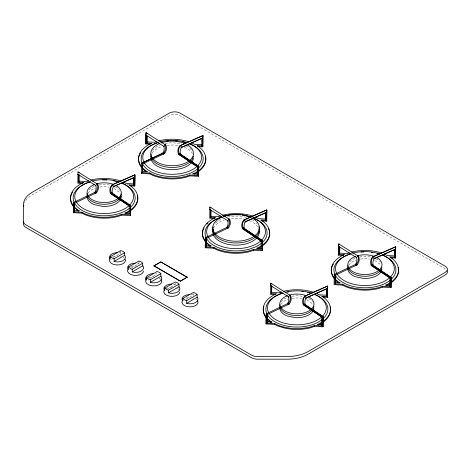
<?xml version="1.0" encoding="UTF-8"?>
<svg xmlns="http://www.w3.org/2000/svg" width="471" height="471" viewBox="0 0 471 471"><rect width="100%" height="100%" fill="white"/><g stroke="black" fill="none" stroke-linecap="round" stroke-linejoin="round"><path stroke-width="0.35" stroke-dasharray="2.35 1.77" d="M113.399 257.443L120.823 253.157L120.823 250.543M131.539 267.917L138.963 263.625L138.963 261.016M149.678 278.39L157.102 274.098L156.731 273.951A8.019 4.628 0 0 0 155.459 273.722M167.199 289.218L175.241 284.572L175.241 283.265M185.957 299.332L193.381 295.046L193.381 293.739M127.117 184.449L128.542 184.52M319.797 295.717L321.134 295.782M120.823 253.157L120.452 253.009A8.019 4.628 0 0 0 119.181 252.78M120.452 256.053L120.823 256.2M138.963 263.625L138.592 263.483A8.019 4.628 0 0 0 137.32 263.254M175.241 284.572L174.871 284.425A8.019 4.628 0 0 0 173.599 284.196M193.381 295.046L193.01 294.899A8.019 4.628 0 0 0 191.067 294.599M193.01 297.943L193.381 298.09M374.722 260.492L380.409 264.408M306.698 299.762L312.385 303.677A17.103 9.873 0 0 1 313.186 304.861M113.97 188.494L119.663 192.409M159.793 278.355L159.475 278.09L160.852 279.344M195.771 299.026L196.678 299.868M177.632 288.552L179.392 290.183M123.214 257.131L124.12 257.978M24.463 202.765A29.844 17.233 0 0 1 25.063 201.588M25.805 200.44A29.844 17.233 0 0 1 31.498 195.312L169.372 115.713A7.554 4.363 0 0 1 180.052 115.713L445.236 268.817A7.554 4.363 0 0 1 446.008 269.335M165.721 288.776A8.019 4.628 0 0 1 171.591 287.133M186.492 298.066A8.019 4.628 0 0 1 189.731 297.601M148.153 277.949A8.019 4.628 0 0 1 153.452 276.66M130.65 267.157A8.019 4.628 0 0 1 135.312 266.186M112.516 256.683A8.019 4.628 0 0 1 117.173 255.712M89.013 189.825A17.103 9.873 0 0 1 94.836 186.133M98.981 184.997A17.103 9.873 0 0 1 110.014 185.127M115.354 186.94A17.103 9.873 0 0 1 119.663 190.231M88.089 193.204A17.103 9.873 0 0 1 95.525 188.059M99.705 187.046A17.103 9.873 0 0 1 109.29 187.164M281.246 301.687A17.103 9.873 0 0 1 288.953 296.93M291.708 296.265A17.103 9.873 0 0 1 303.448 296.559M308.74 298.561A17.103 9.873 0 0 1 312.385 301.505M280.816 304.472A17.103 9.873 0 0 1 288.953 299.103M291.708 298.437A17.103 9.873 0 0 1 302.017 298.431M152.168 153.099A21.319 12.305 0 0 1 161.806 146.587M167.17 145.374A21.319 12.305 0 0 1 178.868 145.651M184.449 147.276A21.319 12.305 0 0 1 192.351 153.363M152.504 150.432A21.319 12.305 0 0 1 159.775 145.156M165.156 143.543A21.319 12.305 0 0 1 180.994 143.961M186.322 145.957A21.319 12.305 0 0 1 191.52 149.99M215.53 223.16A23.309 13.459 0 0 1 222.253 218.679M227.64 216.972A23.309 13.459 0 0 1 247.528 217.802M252.073 219.739A23.309 13.459 0 0 1 255.311 221.929M256.371 222.913A23.309 13.459 0 0 1 257.301 223.966M213.622 228.076A23.309 13.459 0 0 1 224.184 220.116M231.285 218.526A23.309 13.459 0 0 1 244.043 219.05M246.863 219.769A23.309 13.459 0 0 1 248.818 220.428M249.489 220.693A23.309 13.459 0 0 1 257.702 226.692M349.759 261.823A17.103 9.873 0 0 1 354.898 258.396M359.732 256.995A17.103 9.873 0 0 1 371.472 257.284M376.099 258.938A17.103 9.873 0 0 1 380.409 262.229M348.84 265.202A17.103 9.873 0 0 1 356.276 260.057M360.456 259.044A17.103 9.873 0 0 1 370.035 259.156"/><path stroke-width="0.71" d="M130.432 185.857L134.783 186.074L134.971 174.77L112.398 184.685L111.739 185.674A21.813 12.593 0 0 0 110.844 191.591L111.191 192.633L130.502 205.415L130.32 215.547L121.736 215.112L118.303 216.372A33.629 19.417 0 0 1 84.809 214.635L81.919 213.098L73.352 212.662L73.653 206.922A33.629 19.417 0 0 1 72.587 192.074M97.821 184.349L97.132 183.914L95.695 185.533L95.949 186.292A20.265 11.698 0 0 1 95.118 191.785L94.642 192.504L95.26 193.393L96.549 192.745L97.285 191.638A22.555 13.023 0 0 0 98.209 185.521L97.821 184.349L78.003 171.886L77.821 183.19L82.89 183.449M323.177 297.124L327.51 297.342L327.698 286.038L305.12 295.953L303.766 297.436A22.555 13.023 0 0 0 302.841 303.554L303.23 304.719L322.164 317.254L321.981 325.891L314.463 325.514L311.031 326.768A33.629 19.417 0 0 1 277.537 325.031L274.646 323.495L267.145 323.118L267.145 314.534L266.08 313.857L288.652 303.13L289.312 302.141A21.813 12.593 0 0 0 290.207 296.224L289.859 295.182L288.423 296.801L288.676 297.56A20.265 11.698 0 0 1 287.84 303.053L287.363 303.777L288.652 303.13L289.276 304.019L287.987 304.66L288.54 303.819M73.352 212.662L73.541 202.53L73.352 212.662L74.418 211.85L81.919 212.227L84.809 213.763A33.629 19.417 0 0 0 118.303 215.5L121.736 214.246L129.254 214.623L129.254 206.039L110.502 193.451L110.114 192.286A22.555 13.023 0 0 1 111.038 186.169L112.398 184.685L113.682 186.439L113.205 187.164A20.265 11.698 0 0 0 112.375 192.657L112.628 193.416M73.541 202.53L74.606 203.207L74.418 211.85L74.418 203.26L73.352 202.589L95.925 191.862L96.584 190.873A21.813 12.593 0 0 0 97.479 184.956L97.132 183.914M73.653 206.051A33.629 19.417 0 0 1 82.608 182.983L83.614 182.613L78.881 182.377L79.069 174.547M133.905 178.65L133.717 185.15L134.783 186.074L134.971 174.77L133.905 175.336M141.559 172.192L141.371 173.422L149.937 173.858L152.828 175.395A33.629 19.417 0 0 0 186.322 177.125L189.754 175.871L198.338 176.307L198.521 166.175L179.21 153.393L178.862 152.351A21.813 12.593 0 0 1 179.757 146.434L180.411 145.445L202.989 135.524L202.801 146.834L197.72 146.575M150.178 144.173L145.833 143.949L146.022 132.645L165.839 145.109L166.228 146.281A22.555 13.023 0 0 1 165.297 152.392L164.567 153.505L163.278 154.152L163.831 153.31M142.619 171.379L142.436 172.61L141.371 173.422L141.371 163.349L163.943 152.622L164.603 151.627A21.813 12.593 0 0 0 165.498 145.716L165.15 144.674L163.714 146.293L163.967 147.046A20.265 11.698 0 0 1 163.131 152.545L162.66 153.263L141.371 163.349L142.619 163.967L142.619 171.379L147.364 171.615L146.369 171.091A33.629 19.417 0 0 1 142.536 167.811M141.671 166.811A33.629 19.417 0 0 1 150.62 143.743L151.627 143.372L146.899 143.137L147.087 136.631M162.66 153.263L163.943 152.622L164.567 153.505L142.436 164.02L142.436 172.61L149.937 172.987L152.828 174.523A33.629 19.417 0 0 0 186.322 176.26L189.754 175L197.272 175.383L197.455 166.74L178.521 154.211L178.132 153.046A22.555 13.023 0 0 1 179.057 146.928L180.411 145.445L181.7 147.199L181.223 147.918A20.265 11.698 0 0 0 180.393 153.416L180.646 154.176M205.256 247.775L205.444 237.643L205.256 247.775L213.828 248.211L216.719 249.748A33.629 19.417 0 0 0 250.213 251.485L253.645 250.225L262.223 250.66L262.412 240.528L243.101 227.746L242.753 226.704A21.813 12.593 0 0 1 243.648 220.787L244.302 219.798L266.88 209.878L266.692 221.187L261.611 220.928M244.531 228.529L244.278 227.77A20.265 11.698 0 0 1 245.114 222.277L245.591 221.553L244.302 219.798L242.948 221.282A22.555 13.023 0 0 0 242.017 227.399L242.412 228.565L261.158 241.152L261.158 249.736L253.645 249.353L250.213 250.613A33.629 19.417 0 0 1 216.719 248.876L213.828 247.34L206.322 246.963L206.51 238.32L205.256 237.702L227.834 226.975L228.488 225.98A21.813 12.593 0 0 0 229.383 220.069L229.036 219.027L227.605 220.646L227.858 221.399A20.265 11.698 0 0 1 227.022 226.898L226.545 227.617L227.834 226.975L228.453 227.858L227.163 228.506M205.556 241.164A33.629 19.417 0 0 1 214.511 218.097L215.518 217.726L210.79 217.49L210.979 210.984M262.524 244.979A33.629 19.417 0 0 0 261.876 220.552L260.887 220.022L265.626 220.263L265.815 212.433M266.08 323.936L266.262 313.804L266.08 323.936L274.646 324.366L277.537 325.903L285.314 328.252A33.629 19.417 0 0 0 311.031 327.639L314.463 326.379L323.047 326.815L323.23 316.683L303.919 303.901L303.571 302.859A21.813 12.593 0 0 1 304.466 296.942L305.12 295.953L306.409 297.713L305.932 298.431A20.265 11.698 0 0 0 305.102 303.925L305.355 304.684M267.145 323.118L267.145 314.534L289.276 304.019L290.006 302.906A22.555 13.023 0 0 0 290.937 296.789L290.548 295.623L289.859 295.182M266.38 317.319A33.629 19.417 0 0 1 275.329 294.251L276.336 293.886L271.608 293.645L271.796 285.82M322.164 324.66L317.436 324.425L318.443 324.054A33.629 19.417 0 0 0 322.7 296.706L321.705 296.182L326.444 296.418L326.633 289.918M343.636 255.447L338.567 255.188L338.755 243.884L358.566 256.348L358.955 257.519A22.555 13.023 0 0 1 358.031 263.63L357.295 264.743L356.005 265.391L355.387 264.502L355.864 263.784A20.265 11.698 0 0 0 356.7 258.285L356.447 257.531L357.878 255.912L358.566 256.348M390.453 257.814L395.534 258.073L395.722 246.763L373.144 256.683L371.79 258.167A22.555 13.023 0 0 0 370.86 264.278L371.254 265.45L390.188 277.978L390 286.621L382.487 286.238L379.055 287.498A33.629 19.417 0 0 1 345.561 285.762L342.67 284.225L335.164 283.848L335.352 275.205L334.098 274.587L356.677 263.86L357.33 262.865A21.813 12.593 0 0 0 358.225 256.954L357.878 255.912M333.957 277.472A33.629 19.417 0 0 1 343.353 254.982L344.36 254.611L339.632 254.375L339.821 247.87M391.366 281.864A33.629 19.417 0 0 0 390.718 257.437L389.729 256.907L394.468 257.148L394.657 249.318M334.286 274.528L334.098 284.661L342.67 285.096L345.561 286.627A33.629 19.417 0 0 0 379.055 288.364L382.487 287.11L391.065 287.546L391.254 277.413L371.937 264.625L371.59 263.589A21.813 12.593 0 0 1 372.49 257.672L373.144 256.683L374.433 258.438L373.956 259.156A20.265 11.698 0 0 0 373.12 264.655L373.373 265.414M117.173 252.668A8.019 4.628 0 0 0 109.49 257.925L110.302 259.227L110.302 256.618L120.823 250.543L123.214 251.479L124.574 252.744L124.574 255.353L124.974 255.724A8.019 4.628 0 0 1 116.019 261.852L114.1 261.399L114.1 258.791L124.574 252.744M114.1 261.399L124.574 255.353M135.312 263.142A8.019 4.628 0 0 0 127.629 268.399L128.442 269.7L128.442 267.092L138.963 261.016L141.353 261.953L142.713 263.218L142.713 265.827L143.113 266.197A8.019 4.628 0 0 1 134.158 272.326L132.239 271.873L132.239 269.265L142.713 263.218M132.239 271.873L142.713 265.827M153.929 265.803L160.729 261.876L187.181 277.148L180.381 281.293L153.929 265.803L180.381 281.075L187.181 277.148M153.929 266.021L160.111 262.447M153.452 273.616A8.019 4.628 0 0 0 145.769 278.873L146.581 280.174L146.581 277.566L157.102 271.49L159.492 272.426L160.852 273.692L160.852 276.3L161.253 276.671A8.019 4.628 0 0 1 152.298 282.794L150.379 282.347L150.379 279.739L160.852 273.692M150.379 282.347L160.852 276.3M171.591 284.09A8.019 4.628 0 0 0 163.908 289.347L164.72 290.648L164.72 288.04L175.241 281.964L177.632 282.9L178.992 284.16L178.992 286.774L179.392 287.139A8.019 4.628 0 0 1 170.437 293.268L168.518 292.821L168.518 290.207L178.992 284.16M168.518 292.821L178.992 286.774M189.731 294.558A8.019 4.628 0 0 0 182.047 299.821L182.86 301.122L182.86 298.508L193.381 292.438L195.771 293.368L197.131 294.634L197.131 297.242L197.532 297.613A8.019 4.628 0 0 1 188.577 303.742L186.657 303.289L186.657 300.681L197.131 294.634M186.657 303.289L197.131 297.242M267.51 321.993L269.383 320.922M197.455 174.152L192.727 173.911L193.734 173.546A33.629 19.417 0 0 0 197.991 146.198L196.996 145.669L201.735 145.91L202.801 146.834L202.801 137.932L181.082 147.57L202.801 137.932L202.989 135.524L179.792 145.816M133.717 177.738L134.783 177.173L113.064 186.81L133.717 177.738L133.717 185.15L128.977 184.909L129.972 185.439A33.629 19.417 0 0 1 130.62 209.866M129.254 206.039L130.502 205.415M266.692 221.187L266.692 212.286L244.973 221.923L266.692 212.286L266.88 209.878L243.684 220.169M261.158 241.152L262.412 240.528M395.534 258.073L395.534 249.171L373.815 258.809L395.534 249.171L395.722 246.763L372.526 257.054M327.51 297.342L327.51 288.44L305.791 298.084L327.51 288.44L327.698 286.038L304.502 296.324M94.642 192.504L95.925 191.862L96.549 192.745L74.606 203.207M355.387 264.502L356.677 263.86L357.295 264.743L335.164 275.258L335.164 283.848M111.774 185.056L133.234 175.63M156.666 141.53L154.606 142.283L147.087 141.906M88.648 180.77L86.587 181.529L79.069 181.147M220.552 215.883L218.491 216.636L210.979 216.26M221.77 217.219L216.195 219.262A30.998 17.898 0 0 0 209.883 242.577A30.998 17.898 0 0 0 249.106 249.236L255.941 246.733A30.998 17.898 0 0 0 261.423 243.295M349.394 252.768L347.333 253.522L339.821 253.145M281.37 292.044L279.315 292.797L271.796 292.414M198.521 166.175L197.272 166.793L178.521 154.211L179.21 153.393L198.338 166.228L198.338 176.307M197.455 166.74L197.272 175.383M391.254 277.413L390 278.031L371.254 265.45L371.937 264.625L391.065 277.466L391.065 287.546M390.188 277.978L390 286.621M323.23 316.683L321.981 317.307L321.981 325.891M201.924 144.679L194.417 144.303L191.532 142.766M133.905 183.92L126.405 183.543L123.514 182.006M265.815 219.033L258.308 218.656L255.417 217.119M74.606 210.619L79.346 210.861L78.351 210.331A33.629 19.417 0 0 1 74.071 206.557M129.443 213.392L124.709 213.157L125.716 212.786A33.629 19.417 0 0 0 129.496 210.655M214.794 218.562L209.725 218.303L209.913 206.999L229.724 219.462L230.113 220.634A22.555 13.023 0 0 1 229.189 226.745L228.453 227.858L206.322 238.373L206.322 246.963M206.51 245.732L211.249 245.968L210.26 245.444A33.629 19.417 0 0 1 205.98 241.664M261.346 248.505L256.618 248.264L257.625 247.899A33.629 19.417 0 0 0 261.399 245.768M394.657 255.918L387.15 255.541L384.259 254.004M335.352 282.618L340.091 282.853L339.102 282.329A33.629 19.417 0 0 1 334.822 278.549M390.188 285.391L385.461 285.149L386.467 284.784A33.629 19.417 0 0 0 390.241 282.653M326.633 295.193L319.126 294.811L316.241 293.274M274.887 294.681L270.542 294.463L270.731 283.153L290.548 295.623M267.328 321.887L272.073 322.129L271.078 321.599A33.629 19.417 0 0 1 267.245 318.325M114.1 258.791L112.934 258.514L110.302 256.618M132.239 269.265L131.073 268.988L128.442 267.092M150.379 279.739L149.213 279.462L146.581 277.566M168.518 290.207L167.352 289.936L164.72 288.04M186.657 300.681L185.492 300.41L182.86 298.508M187.181 277.366L160.729 261.876M356.529 257.59L338.567 246.286L338.755 243.884L339.821 244.555M164.403 146.728L145.833 135.047L146.022 132.645L147.087 133.322M289.112 297.242L270.542 285.561L271.608 286.233L271.608 293.645M95.778 185.592L77.821 174.288L78.881 174.965L78.881 182.377M210.979 207.676L209.913 206.999L209.913 208.312M271.796 283.83L270.731 283.153L270.731 285.12M78.003 171.886L79.069 172.563M165.15 144.674L165.839 145.109M229.036 219.027L229.724 219.462M227.605 220.646L228.288 221.082L209.725 209.401L210.79 210.078L210.79 217.49M261.346 241.093L242.412 228.565L243.101 227.746L262.223 240.581L262.223 250.66M322.164 317.254L303.23 304.719L303.919 303.901L323.047 316.742L323.047 326.815M129.443 205.98L110.502 193.451L111.191 192.633L130.32 205.468L130.32 215.547M267.634 319.332L271.078 322.47M74.177 207.393L78.351 211.202M394.468 249.736L394.468 257.148M382.487 286.238L382.487 287.11M342.67 284.225L342.67 285.096M339.632 254.375L339.632 246.963L338.567 246.286L338.567 255.188M326.444 289.006L326.444 296.418M314.463 325.514L314.463 326.379M274.646 323.495L274.646 324.366M265.626 212.851L265.626 220.263M253.645 249.353L253.645 250.225M213.828 247.34L213.828 248.211M201.735 138.498L201.735 145.91M189.754 175L189.754 175.871M149.937 172.987L149.937 173.858M146.899 143.137L146.899 135.725L145.833 135.047L145.833 143.949M145.769 278.873L145.769 281.917L146.899 283.725L149.213 285.114L152.298 285.838A8.019 4.628 0 0 0 161.253 279.715M121.736 214.246L121.736 215.112M109.49 257.925L109.49 260.969L110.62 262.783L112.934 264.172L116.019 264.896A8.019 4.628 0 0 0 125.274 259.386M81.919 212.227L81.919 213.098M23.55 221.623A7.742 4.469 0 0 0 25.817 224.785L251.802 355.258A7.742 4.469 0 0 0 257.278 356.565L288.181 356.565A29.844 17.233 0 0 0 307.369 351.972L445.236 272.373A7.554 4.363 0 0 0 445.236 266.209L180.052 113.105A7.554 4.363 0 0 0 169.372 113.105L31.498 192.704A29.844 17.233 0 0 0 23.556 203.784L23.55 224.231A7.742 4.469 0 0 0 25.817 227.393L251.802 357.866A7.742 4.469 0 0 0 257.278 359.173L288.181 359.173A29.844 17.233 0 0 0 307.369 354.586L445.236 274.982A7.554 4.363 0 0 0 447.079 270.554M23.556 206.392A29.844 17.233 0 0 1 23.709 205.168M179.845 292.091A8.019 4.628 0 0 1 170.437 296.312L167.352 295.588L165.038 294.198L163.908 292.391A8.019 4.628 0 0 1 164.149 290.472M197.532 300.657A8.019 4.628 0 0 1 188.577 306.786L185.492 306.062L183.178 304.672L182.047 302.865A8.019 4.628 0 0 1 182.289 300.945M143.567 271.149A8.019 4.628 0 0 1 134.158 275.37L131.073 274.64L128.76 273.257L127.629 271.443A8.019 4.628 0 0 1 127.871 269.524M205.309 156.184A33.629 19.417 0 0 1 194.399 174.087M145.757 171.526A33.629 19.417 0 0 1 142.536 168.683M141.671 167.676A33.629 19.417 0 0 1 138.686 157.779M138.804 157.149A33.629 19.417 0 0 1 140.605 152.834M330.018 306.698A33.629 19.417 0 0 1 318.443 324.925M266.38 318.19A33.629 19.417 0 0 1 263.848 306.403M137.291 195.43A33.629 19.417 0 0 1 130.62 210.737M129.496 211.526A33.629 19.417 0 0 1 125.716 213.657M115.354 185.203A17.103 9.873 0 0 1 118.763 197.808M118.168 198.332A17.103 9.873 0 0 1 91.863 199.527A17.103 9.873 0 0 1 94.836 184.391M96.932 183.719A17.103 9.873 0 0 1 113.37 184.349M121.247 193.999A17.103 9.873 0 0 1 103.767 204.279A17.103 9.873 0 0 1 87.123 193.546M121.247 196.171A17.103 9.873 0 0 1 102.672 206.416L94.353 204.667A17.103 9.873 0 0 1 87.123 195.718M121.777 182.989A29.402 16.974 0 0 1 124.862 208.635A29.402 16.974 0 0 1 80.464 206.628A29.402 16.974 0 0 1 90.432 181.57M92.434 181.011A29.402 16.974 0 0 1 119.157 181.977M122.001 183.248A30.998 17.898 0 0 1 130.62 207.211M129.513 208.182A30.998 17.898 0 0 1 80.894 209.713A30.998 17.898 0 0 1 89.678 182.059M102.507 180.01A30.998 17.898 0 0 1 106.935 180.057M113.44 180.805A30.998 17.898 0 0 1 114.83 181.082M115.513 181.229A30.998 17.898 0 0 1 118.209 181.93M90.685 180.099A33.629 19.417 0 0 1 121.047 181.094M308.74 296.818A17.103 9.873 0 0 1 311.49 309.076M310.895 309.6A17.103 9.873 0 0 1 284.59 310.801A17.103 9.873 0 0 1 287.557 295.658M289.659 294.987A17.103 9.873 0 0 1 306.698 295.847M313.927 306.539A17.103 9.873 0 0 1 295.399 315.511A17.103 9.873 0 0 1 279.851 304.814M313.927 308.711A17.103 9.873 0 0 1 295.399 317.684L287.08 315.941A17.103 9.873 0 0 1 279.851 306.992M314.498 294.257A29.402 16.974 0 0 1 317.766 319.803A29.402 16.974 0 0 1 273.498 318.137A29.402 16.974 0 0 1 282.482 293.05M285.161 292.285A29.402 16.974 0 0 1 311.884 293.245M283.407 291.366A33.629 19.417 0 0 1 313.774 292.367M158.698 140.858A33.629 19.417 0 0 1 189.065 141.853M189.613 160.511A21.319 12.305 0 0 0 193.41 154.529L193.181 151.321A21.319 12.305 0 0 0 187.482 144.856M189.142 160.882A21.319 12.305 0 0 1 156.884 162A21.319 12.305 0 0 1 159.775 143.414M161.111 142.907A21.319 12.305 0 0 1 185.715 143.92M314.728 294.516A30.998 17.898 0 0 1 322.806 318.973M322.241 319.456A30.998 17.898 0 0 1 273.357 320.804A30.998 17.898 0 0 1 283.124 293.115M287.281 292.138A30.998 17.898 0 0 1 288.699 291.89M301.846 291.484A30.998 17.898 0 0 1 303.306 291.643M307.557 292.35A30.998 17.898 0 0 1 310.271 293.009M190.019 144.008A30.998 17.898 0 0 1 198.097 168.465M197.532 168.942A30.998 17.898 0 0 1 149.183 170.643A30.998 17.898 0 0 1 156.984 143.043M166.864 141.012A30.998 17.898 0 0 1 168.318 140.888M175.677 140.858A30.998 17.898 0 0 1 177.137 140.976M182.848 141.842A30.998 17.898 0 0 1 184.891 142.319M189.106 143.461A29.402 16.974 0 0 1 193.275 169.166A29.402 16.974 0 0 1 148.648 167.517A29.402 16.974 0 0 1 158.45 142.33M159.822 141.936A29.402 16.974 0 0 1 187.175 142.737M193.41 158.444A21.319 12.305 0 0 1 173.057 169.637A21.319 12.305 0 0 1 151.173 159.445M151.014 158.809A21.319 12.305 0 0 1 150.95 156.237M193.41 156.272A21.319 12.305 0 0 1 170.266 167.423A21.319 12.305 0 0 1 150.95 154.064M252.073 217.996A23.309 13.459 0 0 1 252.026 237.59A23.309 13.459 0 0 1 218.155 236.389A23.309 13.459 0 0 1 222.253 216.943M223.542 216.43A23.309 13.459 0 0 1 250.813 217.355M258.879 226.757A23.309 13.459 0 0 1 236.312 242.977A23.309 13.459 0 0 1 213.163 227.034M252.992 217.814A29.402 16.974 0 0 1 257.343 243.413A29.402 16.974 0 0 1 212.851 242.106A29.402 16.974 0 0 1 221.658 216.895M223.707 216.289A29.402 16.974 0 0 1 230.354 215.041M231.037 214.97A29.402 16.974 0 0 1 240.781 214.935M242.159 215.088A29.402 16.974 0 0 1 251.061 217.09M253.904 218.361A30.998 17.898 0 0 1 261.988 242.818M246.739 216.195A30.998 17.898 0 0 1 250.772 217.243M258.879 228.93A23.309 13.459 0 0 1 241.34 244.802A23.309 13.459 0 0 1 213.481 235.017M213.257 234.458A23.309 13.459 0 0 1 213.163 229.206M382.523 254.982A29.402 16.974 0 0 1 385.608 280.634A29.402 16.974 0 0 1 341.21 278.626A29.402 16.974 0 0 1 351.178 253.569M352.549 253.174A29.402 16.974 0 0 1 379.903 253.975M382.746 255.247A30.998 17.898 0 0 1 391.372 279.209M390.265 280.18A30.998 17.898 0 0 1 341.64 281.711A30.998 17.898 0 0 1 350.43 254.057M361.045 252.126A30.998 17.898 0 0 1 364.001 251.991M371.325 252.374A30.998 17.898 0 0 1 372.767 252.568M376.941 253.386A30.998 17.898 0 0 1 378.955 253.928M222.589 215.212A33.629 19.417 0 0 1 252.956 216.207M269.2 230.537A33.629 19.417 0 0 1 262.524 245.85M261.399 246.633A33.629 19.417 0 0 1 258.291 248.441M210.26 246.315A33.629 19.417 0 0 1 205.98 242.536M205.556 242.029A33.629 19.417 0 0 1 204.137 227.781M206.987 224.119A33.629 19.417 0 0 1 208.017 223.16M268.476 228.682A33.629 19.417 0 0 1 268.994 229.919M398.042 267.422A33.629 19.417 0 0 1 391.366 282.735M390.241 283.518A33.629 19.417 0 0 1 386.467 285.656M338.49 282.765A33.629 19.417 0 0 1 334.822 279.421M333.957 278.337A33.629 19.417 0 0 1 333.338 264.072M381.946 269.436A17.103 9.873 0 0 1 363.418 278.414L355.099 276.665A17.103 9.873 0 0 1 347.875 267.716M376.099 257.195A17.103 9.873 0 0 1 379.514 269.801M378.92 270.325A17.103 9.873 0 0 1 352.614 271.526A17.103 9.873 0 0 1 355.581 256.389M357.683 255.718A17.103 9.873 0 0 1 374.121 256.348M381.946 267.263A17.103 9.873 0 0 1 363.418 276.241A17.103 9.873 0 0 1 347.875 265.544M351.431 252.097A33.629 19.417 0 0 1 381.798 253.092"/></g></svg>
